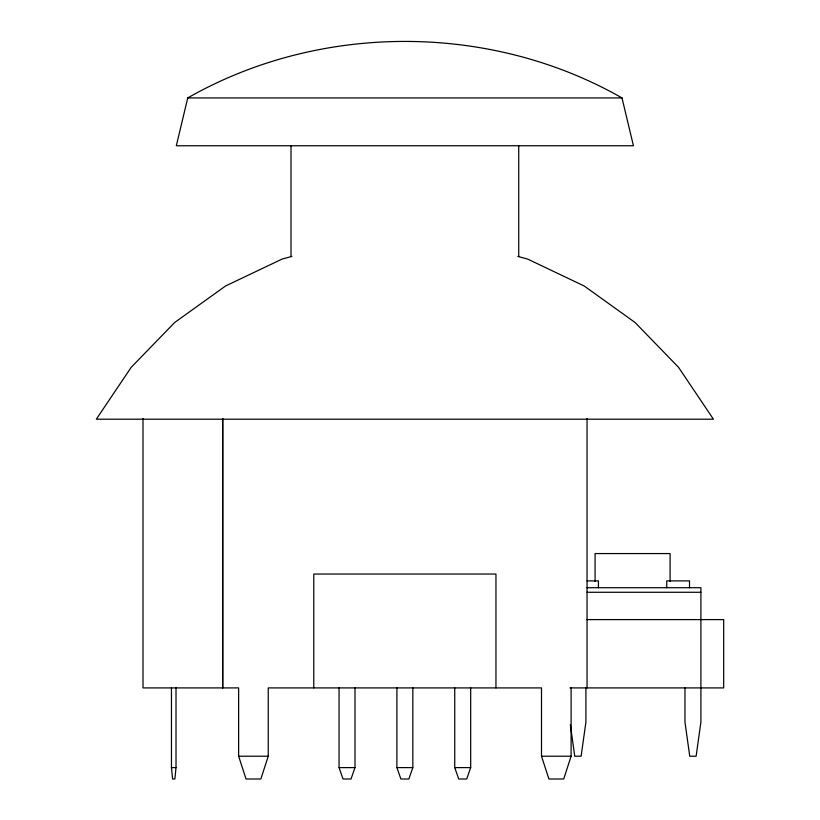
<?xml version="1.0" encoding="UTF-8"?>
<svg xmlns="http://www.w3.org/2000/svg" width="820" height="820" viewBox="0 0 820 820"><rect width="100%" height="100%" fill="white"/><g stroke="black" fill="none" stroke-linecap="round" stroke-linejoin="round"><path stroke-width="1.23" d="M176.013 687.908L176.013 767.612L174.875 779L172.6 779L171.462 767.612L171.462 687.908M187.749 97.928L176.32 145.755L633.429 145.755L622.001 97.928C490.042 22.591 319.697 22.591 187.749 97.928L622.001 97.928M571.109 687.908L571.109 756.224L563.709 779L548.908 779L541.497 756.224L541.497 687.908L268.242 687.908L268.242 756.224L260.842 779L246.041 779L238.64 756.224L238.64 687.908L142.998 687.908L142.998 418.487M354.998 687.908L354.998 767.612L351.011 779L343.047 779L339.06 767.612L339.06 687.908M412.839 687.908L412.839 767.612L408.852 779L400.888 779L396.9 767.612L396.9 687.908M470.68 687.908L470.68 767.612L466.693 779L458.728 779L454.741 767.612L454.741 687.908M291.93 256.393L282.059 259.089L225.541 285.995L174.711 322.465L131.179 367.35L96.319 419.204L713.42 419.204L678.57 367.35L635.028 322.465L584.199 285.995L527.68 259.089L517.82 256.393M587.048 580.888L598.436 580.888L598.436 587.714M587.048 587.714L700.905 587.714L700.905 722.072L696.118 756.224L689.743 756.224L684.966 722.072L684.966 687.908M587.048 592.276L700.905 592.276M587.048 619.602L723.681 619.602L723.681 687.908L569.972 687.908M238.64 756.224L268.242 756.224M541.497 756.224L571.109 756.224M171.462 767.612L176.013 767.612M339.06 767.612L354.998 767.612M396.9 767.612L412.839 767.612M454.741 767.612L470.68 767.612M570.32 724.603L574.748 756.224L581.124 756.224L585.91 722.072L585.91 687.908M689.518 587.714L689.518 580.888L666.742 580.888L666.742 587.714M670.104 581.39L670.104 553.561L595.074 553.561L595.074 581.39M587.048 418.487L587.048 687.908M518.732 145.755L518.732 256.537M495.956 687.908L495.956 574.051L313.783 574.051L313.783 687.908M291.008 145.755L291.008 256.537M222.722 687.908L222.722 418.487L222.702 687.908"/></g></svg>
